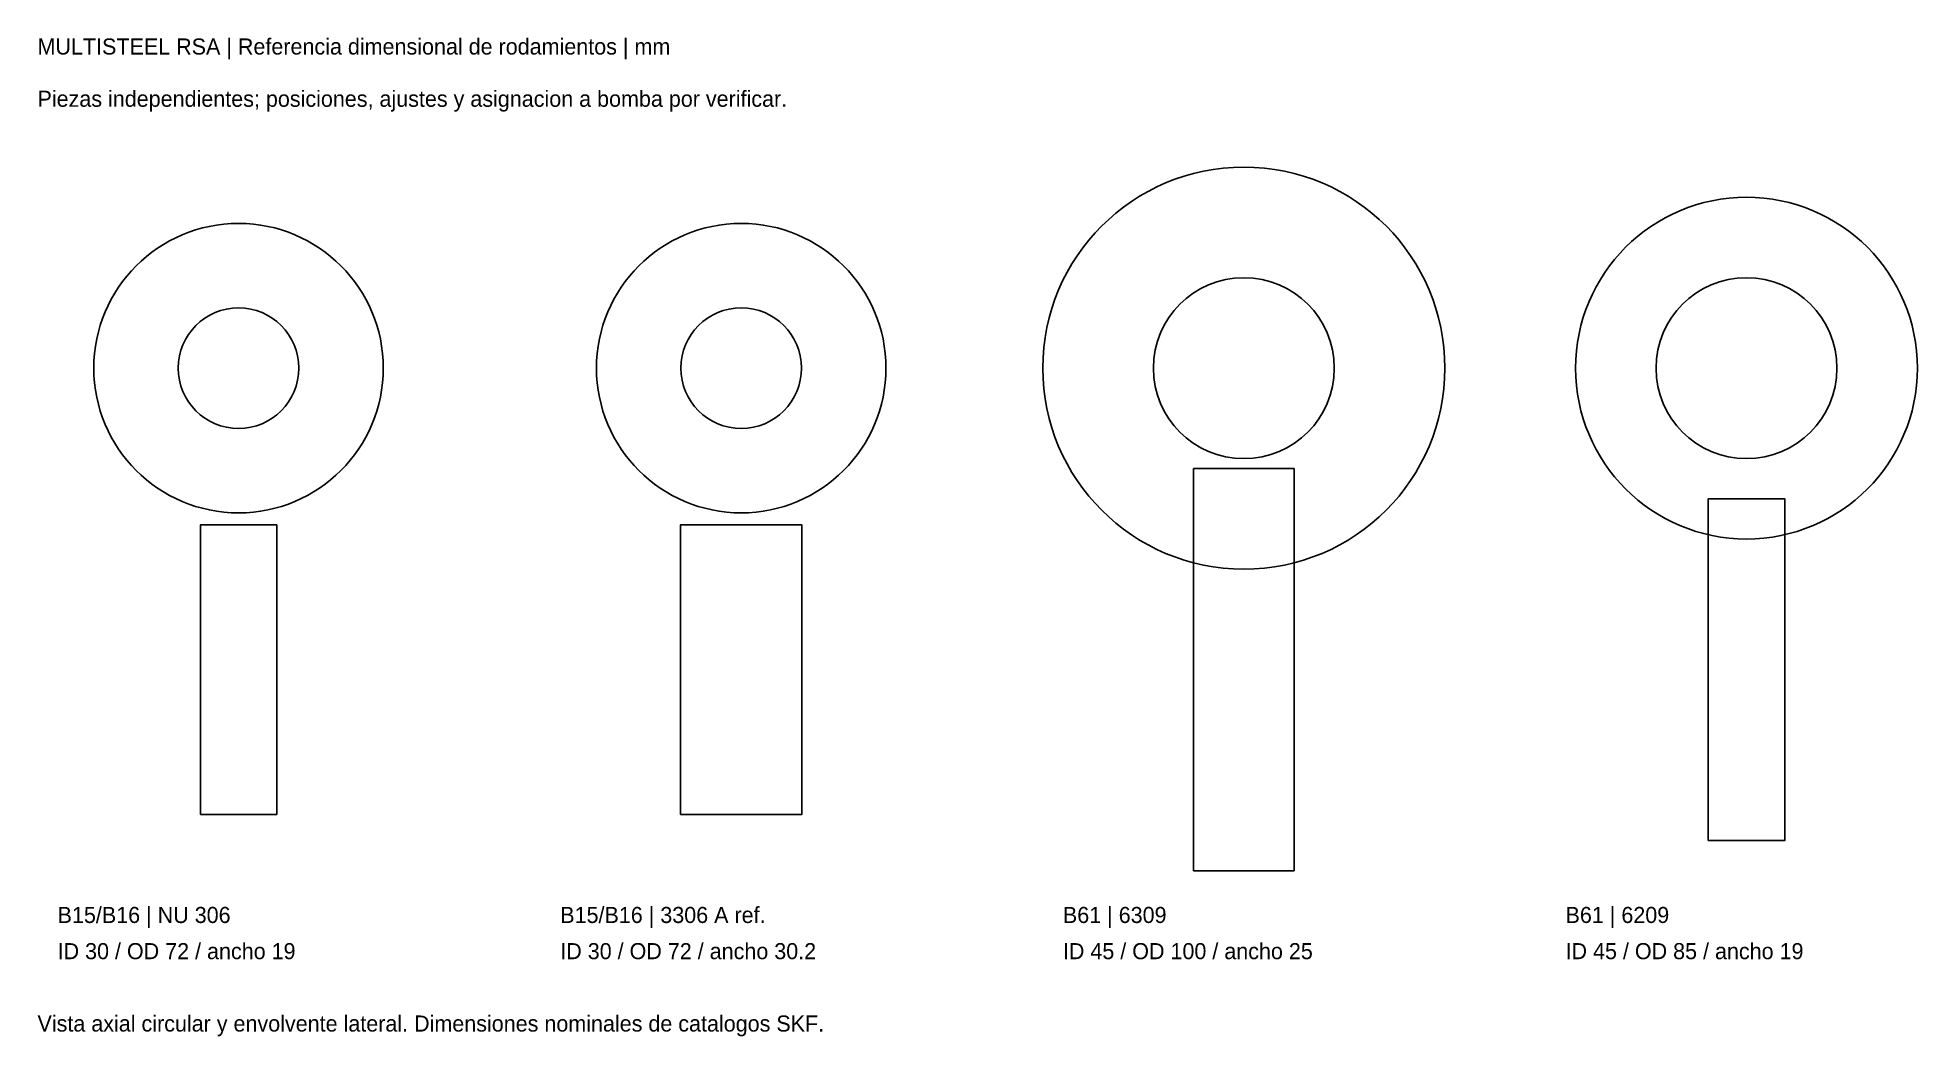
# Model space of a CAD drawing. Header units: millimetres. Extents: x 0 to 468, y -166 to 82.
import ezdxf

# ---------------------------------------------------------------- set-up
doc = ezdxf.new("R2010")
doc.units = ezdxf.units.MM

msp = doc.modelspace()

# ---------------------------------------------------------------- linework, layer by layer
for points in [[(287.5, -125), (312.5, -125), (312.5, -25), (287.5, -25)], [(415.5, -117.5), (434.5, -117.5), (434.5, -32.5), (415.5, -32.5)], [(40.5, -111), (59.5, -111), (59.5, -39), (40.5, -39)], [(159.9, -111), (190.1, -111), (190.1, -39), (159.9, -39)]]:
    msp.add_lwpolyline(points, close=True)
for centre, radius in [((300, 0), 50), ((425, 0), 42.5), ((50, 0), 36), ((175, 0), 36), ((300, 0), 22.5), ((425, 0), 22.5), ((50, 0), 15), ((175, 0), 15)]:
    msp.add_circle(centre, radius)

# ---------------------------------------------------------------- texts
for s, p in [('MULTISTEEL RSA | Referencia dimensional de rodamientos | mm', (0, 78)), ('Piezas independientes; posiciones, ajustes y asignacion a bomba por verificar.', (0, 65)), ('B15/B16 | NU 306', (5, -138)), ('B15/B16 | 3306 A ref.', (130, -138)), ('B61 | 6309', (255, -138)), ('B61 | 6209', (380, -138)), ('ID 30 / OD 72 / ancho 19', (5, -147)), ('ID 30 / OD 72 / ancho 30.2', (130, -147)), ('ID 45 / OD 100 / ancho 25', (255, -147)), ('ID 45 / OD 85 / ancho 19', (380, -147)), ('Vista axial circular y envolvente lateral. Dimensiones nominales de catalogos SKF.', (0, -165))]:
    msp.add_text(s, height=4).set_placement(p)

doc.saveas('drawing.dxf')
